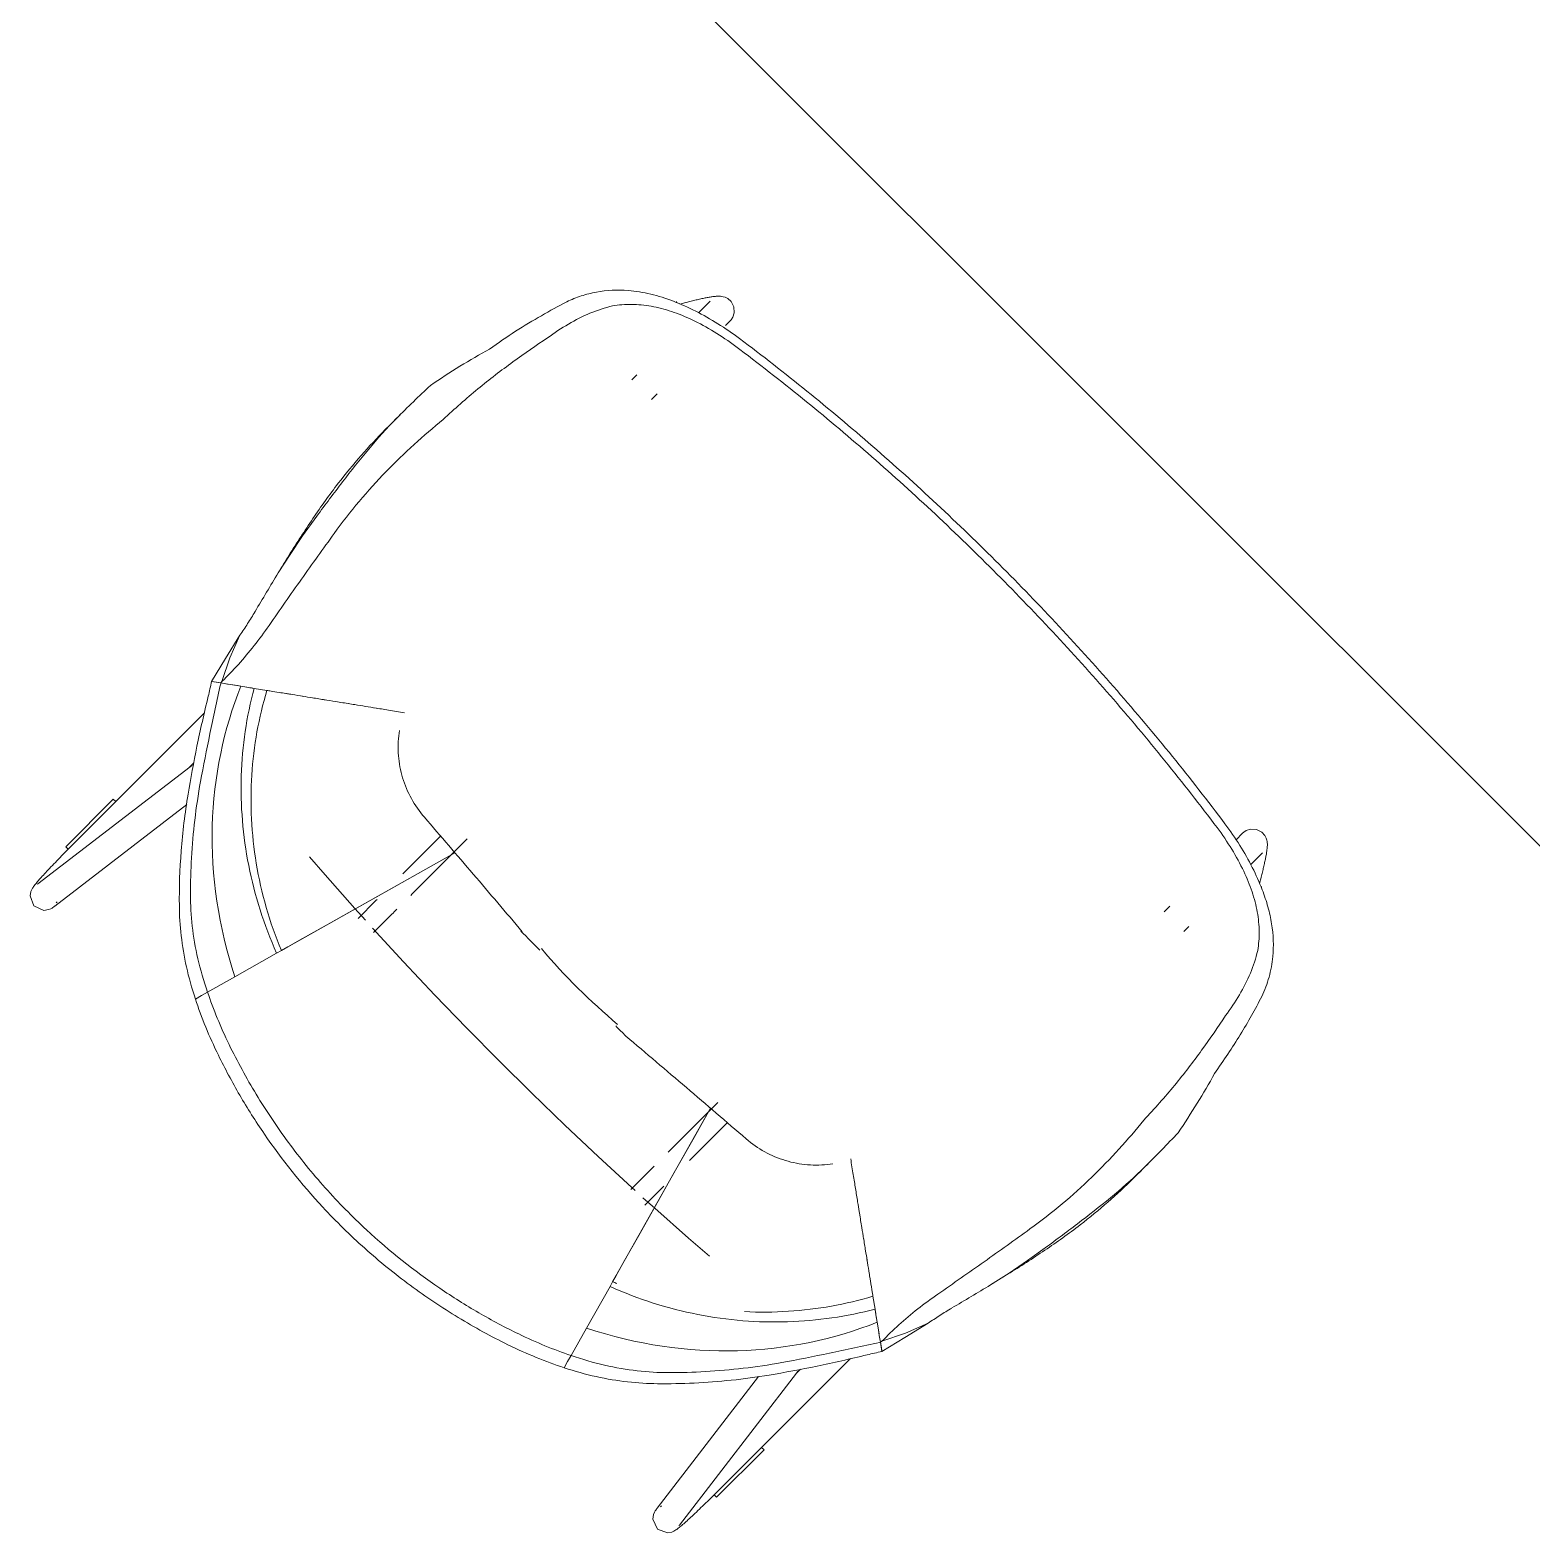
# Model space of a CAD drawing. Header units: millimetres. Extents: x 155927 to 317870, y -36033 to 97293.
# Drawn here: x 192149 to 193011, y 25068 to 25931 of the extents above; entities that cross this region are included whole.
import ezdxf

# ---------------------------------------------------------------- set-up
doc = ezdxf.new("R2010")
doc.units = ezdxf.units.MM
doc.header["$MEASUREMENT"] = 0
doc.layers.add('I-FURN', color=8, linetype='CONTINUOUS', lineweight=9)

msp = doc.modelspace()

# ---------------------------------------------------------------- linework, layer by layer
at = {"layer": 'I-FURN'}
for p, q in [((192529.86, 25948.11), (193024.83, 25453.14)), ((192538.38, 25777.43), (192537.81, 25777.32)), ((192538.94, 25777.52), (192538.38, 25777.43)), ((192539.48, 25777.61), (192538.94, 25777.52)), ((192540, 25777.7), (192539.48, 25777.61)), ((192540.52, 25777.77), (192540, 25777.7)), ((192541.02, 25777.84), (192540.52, 25777.77)), ((192541.5, 25777.91), (192541.02, 25777.84)), ((192541.98, 25777.96), (192541.5, 25777.91)), ((192542.44, 25778.01), (192541.98, 25777.96)), ((192542.9, 25778.05), (192542.44, 25778.01)), ((192543.37, 25778.08), (192542.9, 25778.05)), ((192543.83, 25778.1), (192543.37, 25778.08)), ((192544.32, 25778.11), (192543.83, 25778.1)), ((192544.84, 25778.1), (192544.32, 25778.11)), ((192545.42, 25778.07), (192544.84, 25778.1)), ((192546.1, 25777.99), (192545.42, 25778.07)), ((192546.94, 25777.83), (192546.1, 25777.99)), ((192548.05, 25777.48), (192546.94, 25777.83)), ((192549.58, 25776.71), (192548.05, 25777.48)), ((192520.16, 25775.04), (192520.29, 25774.54)), ((192525.49, 25774.46), (192522.08, 25773.55)), ((192525.68, 25774.52), (192525.49, 25774.46)), ((192526.4, 25774.71), (192525.68, 25774.52)), ((192527.13, 25774.9), (192526.4, 25774.71)), ((192527.85, 25775.08), (192527.13, 25774.9)), ((192528.57, 25775.26), (192527.85, 25775.08)), ((192529.28, 25775.44), (192528.57, 25775.26)), ((192529.99, 25775.62), (192529.28, 25775.44)), ((192530.69, 25775.79), (192529.99, 25775.62)), ((192531.39, 25775.95), (192530.69, 25775.79)), ((192532.08, 25776.11), (192531.39, 25775.95)), ((192532.76, 25776.27), (192532.08, 25776.11)), ((192533.43, 25776.42), (192532.76, 25776.27)), ((192539.56, 25775.24), (192532.86, 25768.55)), ((192534.09, 25776.57), (192533.43, 25776.42)), ((192534.75, 25776.71), (192534.09, 25776.57)), ((192535.38, 25776.84), (192534.75, 25776.71)), ((192536.01, 25776.97), (192535.38, 25776.84)), ((192536.62, 25777.09), (192536.01, 25776.97)), ((192537.22, 25777.21), (192536.62, 25777.09)), ((192537.81, 25777.32), (192537.22, 25777.21)), ((192551.5, 25775.01), (192549.58, 25776.71)), ((192553.08, 25771.94), (192551.5, 25775.01)), ((192553.08, 25771.94), (192553.25, 25768.48)), ((192548.2, 25761.25), (192550.87, 25763.93)), ((192551.5, 25764.62), (192550.87, 25763.93)), ((192552.43, 25766.05), (192551.5, 25764.62)), ((192553.25, 25768.48), (192552.43, 25766.05)), ((192497.37, 25733.05), (192494.48, 25730.16)), ((192505.79, 25718.85), (192509.03, 25722.08)), ((192361.6, 25710.02), (192355.65, 25704.07)), ((192305.69, 25640.6), (192313.86, 25651.92)), ((192298.52, 25629.93), (192305.69, 25640.6)), ((192291.68, 25619.33), (192298.52, 25629.93)), ((192269.68, 25583.53), (192261.55, 25570.23)), ((192263.95, 25570.58), (192269.68, 25583.53)), ((192259.42, 25557.06), (192263.95, 25570.58)), ((192261.55, 25570.23), (192253.42, 25556.92)), ((192253.47, 25557.02), (192258.84, 25556.15)), ((192258.82, 25556.15), (192253.48, 25557.02)), ((192258.78, 25556.16), (192253.48, 25557.02)), ((192258.72, 25555.67), (192258.82, 25556.15)), ((192258.84, 25556.15), (192259.42, 25557.06)), ((192260.69, 25555.85), (192270.28, 25554.3)), ((192270.28, 25554.3), (192274.6, 25553.6)), ((192274.6, 25553.6), (192277.84, 25553.07)), ((192277.84, 25553.07), (192285.23, 25551.88)), ((192249.46, 25539.04), (192175.5, 25465.08)), ((192361.25, 25528.84), (192361.04, 25527.36)), ((192240.66, 25507.61), (192243.33, 25510.28)), ((192241.13, 25508.04), (192153.88, 25440.83)), ((192241.13, 25508.04), (192242.31, 25508.83)), ((192163.64, 25428.15), (192239.25, 25486.39)), ((192197.07, 25489.47), (192169.81, 25462.2)), ((192197.12, 25489.42), (192198.48, 25488.05)), ((192384.81, 25468.34), (192363.12, 25446.65)), ((192844.89, 25469.91), (192841.1, 25466.12)), ((192845.59, 25470.54), (192844.89, 25469.91)), ((192847.01, 25471.47), (192845.59, 25470.54)), ((192849.44, 25472.28), (192847.01, 25471.47)), ((192852.9, 25472.12), (192849.44, 25472.28)), ((192852.9, 25472.12), (192855.98, 25470.53)), ((192855.98, 25470.53), (192857.68, 25468.61)), ((192857.68, 25468.61), (192858.44, 25467.09)), ((192858.44, 25467.09), (192858.79, 25465.98)), ((192168.43, 25457.93), (192169.38, 25458.9)), ((192169.38, 25458.9), (192170.35, 25459.88)), ((192171.22, 25460.79), (192169.86, 25462.16)), ((192170.35, 25459.88), (192171.32, 25460.87)), ((192175.49, 25465.06), (192171.22, 25460.79)), ((192171.32, 25460.87), (192172.3, 25461.87)), ((192172.3, 25461.87), (192173.29, 25462.86)), ((192173.29, 25462.86), (192174.28, 25463.86)), ((192174.28, 25463.86), (192175.28, 25464.86)), ((192175.28, 25464.86), (192175.5, 25465.08)), ((192293.5, 25402.58), (192393.08, 25458.69)), ((192369.36, 25435.92), (192400.18, 25466.74)), ((192393.08, 25458.69), (192376.35, 25449.26)), ((192849.51, 25451.9), (192856.2, 25458.6)), ((192858.58, 25458.52), (192858.49, 25457.97)), ((192858.66, 25459.04), (192858.58, 25458.52)), ((192858.74, 25459.55), (192858.66, 25459.04)), ((192858.81, 25460.05), (192858.74, 25459.55)), ((192858.79, 25465.98), (192858.95, 25465.14)), ((192858.87, 25460.54), (192858.81, 25460.05)), ((192858.92, 25461.01), (192858.87, 25460.54)), ((192858.97, 25461.48), (192858.92, 25461.01)), ((192858.95, 25465.14), (192859.03, 25464.46)), ((192859.01, 25461.94), (192858.97, 25461.48)), ((192859.04, 25462.4), (192859.01, 25461.94)), ((192859.03, 25464.46), (192859.07, 25463.88)), ((192859.07, 25462.87), (192859.04, 25462.4)), ((192859.07, 25463.88), (192859.07, 25463.36)), ((192859.07, 25463.36), (192859.07, 25462.87)), ((192159.81, 25448.94), (192160.58, 25449.76)), ((192160.58, 25449.76), (192161.37, 25450.59)), ((192161.37, 25450.59), (192162.18, 25451.45)), ((192162.18, 25451.45), (192163.02, 25452.33)), ((192163.02, 25452.33), (192163.88, 25453.23)), ((192163.88, 25453.23), (192164.75, 25454.14)), ((192164.75, 25454.14), (192165.65, 25455.07)), ((192165.65, 25455.07), (192166.56, 25456.01)), ((192166.56, 25456.01), (192167.49, 25456.96)), ((192167.49, 25456.96), (192168.43, 25457.93)), ((192309.69, 25456.34), (192318.56, 25446.06)), ((192856.75, 25449.73), (192856.58, 25449.03)), ((192856.91, 25450.43), (192856.75, 25449.73)), ((192857.08, 25451.12), (192856.91, 25450.43)), ((192857.23, 25451.8), (192857.08, 25451.12)), ((192857.38, 25452.47), (192857.23, 25451.8)), ((192857.53, 25453.13), (192857.38, 25452.47)), ((192857.67, 25453.78), (192857.53, 25453.13)), ((192857.81, 25454.42), (192857.67, 25453.78)), ((192857.93, 25455.05), (192857.81, 25454.42)), ((192858.06, 25455.66), (192857.93, 25455.05)), ((192858.17, 25456.26), (192858.06, 25455.66)), ((192858.28, 25456.85), (192858.17, 25456.26)), ((192858.39, 25457.42), (192858.28, 25456.85)), ((192858.49, 25457.97), (192858.39, 25457.42)), ((192152.43, 25440.69), (192152.82, 25441.16)), ((192152.82, 25441.16), (192153.24, 25441.66)), ((192153.24, 25441.66), (192153.69, 25442.18)), ((192153.69, 25442.18), (192154.17, 25442.74)), ((192154.17, 25442.74), (192154.67, 25443.32)), ((192154.67, 25443.32), (192155.21, 25443.92)), ((192155.21, 25443.92), (192155.78, 25444.56)), ((192155.78, 25444.56), (192156.38, 25445.23)), ((192156.38, 25445.23), (192157.01, 25445.92)), ((192157.01, 25445.92), (192157.67, 25446.63)), ((192157.67, 25446.63), (192158.36, 25447.38)), ((192158.36, 25447.38), (192159.07, 25448.15)), ((192159.07, 25448.15), (192159.81, 25448.94)), ((192318.56, 25446.06), (192335.72, 25426.68)), ((192376.35, 25449.26), (192354.92, 25437.19)), ((192854.51, 25441.12), (192855.43, 25444.52)), ((192855.48, 25444.72), (192855.43, 25444.52)), ((192855.67, 25445.44), (192855.48, 25444.72)), ((192855.86, 25446.16), (192855.67, 25445.44)), ((192856.04, 25446.89), (192855.86, 25446.16)), ((192856.23, 25447.6), (192856.04, 25446.89)), ((192856.4, 25448.32), (192856.23, 25447.6)), ((192856.58, 25449.03), (192856.4, 25448.32)), ((192149.38, 25433.99), (192149.84, 25436.5)), ((192151.47, 25428.32), (192149.38, 25433.99)), ((192149.84, 25436.5), (192150.33, 25437.64)), ((192150.33, 25437.64), (192150.73, 25438.34)), ((192150.73, 25438.34), (192151.07, 25438.88)), ((192151.07, 25438.88), (192151.4, 25439.34)), ((192151.4, 25439.34), (192151.73, 25439.79)), ((192151.73, 25439.79), (192152.07, 25440.23)), ((192152.07, 25440.23), (192152.43, 25440.69)), ((192153.61, 25440.63), (192153.67, 25440.67)), ((192153.67, 25440.67), (192153.83, 25440.79)), ((192153.83, 25440.79), (192153.88, 25440.83)), ((192354.92, 25437.19), (192335.35, 25426.16)), ((192368.54, 25435.1), (192367.72, 25434.28)), ((192369.36, 25435.92), (192368.54, 25435.1)), ((192855.5, 25439.33), (192856, 25439.2)), ((192151.47, 25428.32), (192157.29, 25425.68)), ((192157.29, 25425.68), (192160.03, 25426.09)), ((192160.03, 25426.09), (192161.25, 25426.6)), ((192161.25, 25426.6), (192161.98, 25427)), ((192161.98, 25427), (192162.52, 25427.34)), ((192162.52, 25427.34), (192162.99, 25427.67)), ((192162.99, 25427.67), (192163.44, 25428)), ((192163.44, 25428), (192163.64, 25428.15)), ((192164.37, 25429.98), (192164.48, 25430.13)), ((192164.48, 25430.13), (192164.66, 25430.36)), ((192164.66, 25430.36), (192164.89, 25430.65)), ((192335.35, 25426.16), (192318.66, 25416.76)), ((192335.72, 25426.68), (192341.76, 25419.96)), ((192347.79, 25431.32), (192337.51, 25421.04)), ((192347.79, 25431.32), (192348.47, 25432)), ((192357.58, 25424.13), (192356.88, 25423.44)), ((192358.29, 25424.85), (192357.58, 25424.13)), ((192359.02, 25425.58), (192358.29, 25424.85)), ((192359.76, 25426.32), (192359.02, 25425.58)), ((192803.05, 25428.07), (192799.81, 25424.83)), ((192318.66, 25416.76), (192305.71, 25409.46)), ((192345.86, 25415.44), (192363.56, 25396.2)), ((192346.42, 25412.98), (192356.28, 25422.84)), ((192356.88, 25423.44), (192356.28, 25422.84)), ((192811.12, 25413.52), (192814.01, 25416.4)), ((192305.71, 25409.46), (192297.18, 25404.65)), ((192431.72, 25413.41), (192430.94, 25413.7)), ((192290.79, 25401.06), (192266.91, 25387.6)), ((192266.91, 25387.6), (192290.79, 25401.06)), ((192293.5, 25402.58), (192290.79, 25401.06)), ((192290.79, 25401.06), (192293.5, 25402.58)), ((192297.18, 25404.65), (192293.5, 25402.58)), ((192363.56, 25396.2), (192381.57, 25377.08)), ((192266.91, 25387.6), (192251.19, 25378.75)), ((192251.19, 25378.75), (192266.91, 25387.6)), ((192244.18, 25374.79), (192247.68, 25376.77)), ((192244.18, 25374.79), (192247.68, 25376.77)), ((192247.68, 25376.77), (192251.19, 25378.75)), ((192247.68, 25376.77), (192251.19, 25378.75)), ((192381.57, 25377.08), (192399.86, 25358.11)), ((192399.86, 25358.11), (192418.4, 25339.33)), ((192418.4, 25339.33), (192437.16, 25320.77)), ((192437.16, 25320.77), (192456.11, 25302.45)), ((192539.65, 25312.11), (192483.54, 25212.54)), ((192543.92, 25315.44), (192516.88, 25288.4)), ((192530.23, 25295.39), (192539.65, 25312.11)), ((192527.62, 25282.16), (192549.3, 25303.84)), ((192456.11, 25302.45), (192475.21, 25284.42)), ((192518.15, 25273.96), (192530.23, 25295.39)), ((192515.34, 25286.85), (192516.16, 25287.67)), ((192516.16, 25287.67), (192516.88, 25288.4)), ((192475.21, 25284.42), (192494.45, 25266.68)), ((192505.18, 25276.69), (192505.89, 25277.41)), ((192505.89, 25277.41), (192506.62, 25278.14)), ((192506.62, 25278.14), (192507.37, 25278.89)), ((192608.32, 25280.08), (192609.8, 25280.29)), ((192785.04, 25274.69), (192790.98, 25280.63)), ((192503.8, 25275.31), (192493.94, 25265.46)), ((192503.8, 25275.31), (192504.48, 25276)), ((192504.48, 25276), (192505.18, 25276.69)), ((192507.13, 25254.39), (192518.15, 25273.96)), ((192494.45, 25266.68), (192496.4, 25264.9)), ((192507.65, 25254.76), (192500.93, 25260.8)), ((192502, 25256.54), (192512.28, 25266.83)), ((192512.89, 25267.43), (192512.28, 25266.83)), ((192497.72, 25237.69), (192507.13, 25254.39)), ((192527.02, 25237.6), (192507.65, 25254.76)), ((192490.42, 25224.75), (192497.72, 25237.69)), ((192539.09, 25227.18), (192527.02, 25237.6)), ((192732.88, 25232.9), (192721.56, 25224.73)), ((192485.62, 25216.21), (192490.42, 25224.75)), ((192710.9, 25217.56), (192700.29, 25210.72)), ((192721.56, 25224.73), (192710.9, 25217.56)), ((192468.56, 25185.95), (192482.02, 25209.83)), ((192482.02, 25209.83), (192468.56, 25185.95)), ((192482.02, 25209.83), (192483.54, 25212.54)), ((192483.54, 25212.54), (192482.02, 25209.83)), ((192483.54, 25212.54), (192485.62, 25216.21)), ((192632.84, 25204.26), (192634.04, 25196.88)), ((192634.04, 25196.88), (192634.56, 25193.63)), ((192634.56, 25193.63), (192635.26, 25189.32)), ((192459.71, 25170.23), (192468.56, 25185.95)), ((192468.56, 25185.95), (192459.71, 25170.23)), ((192635.26, 25189.32), (192636.35, 25182.61)), ((192651.54, 25182.99), (192638.03, 25178.46)), ((192651.19, 25180.58), (192664.49, 25188.72)), ((192664.49, 25188.72), (192651.54, 25182.99)), ((192637.12, 25177.86), (192636.63, 25177.76)), ((192637.11, 25177.88), (192638.03, 25178.46)), ((192637.11, 25177.88), (192637.98, 25172.5)), ((192637.98, 25172.52), (192637.12, 25177.86)), ((192637.89, 25173.1), (192637.12, 25177.82)), ((192637.89, 25172.46), (192651.19, 25180.58)), ((192457.73, 25166.72), (192455.76, 25163.21)), ((192457.73, 25166.72), (192455.76, 25163.21)), ((192459.71, 25170.23), (192457.73, 25166.72)), ((192459.71, 25170.23), (192457.73, 25166.72)), ((192546.05, 25094.54), (192620, 25168.5)), ((192567.28, 25158.19), (192509.12, 25082.68)), ((192521.79, 25072.92), (192589, 25160.17)), ((192591.24, 25162.36), (192588.54, 25159.67)), ((192589, 25160.17), (192589.79, 25161.34)), ((192543.17, 25088.85), (192570.43, 25116.11)), ((192569.01, 25117.52), (192570.38, 25116.16)), ((192561.21, 25109.72), (192562, 25110.51)), ((192537.92, 25086.52), (192538.89, 25087.47)), ((192538.89, 25087.47), (192539.86, 25088.42)), ((192539.86, 25088.42), (192540.85, 25089.38)), ((192540.85, 25089.38), (192541.83, 25090.36)), ((192541.75, 25090.26), (192546.02, 25094.53)), ((192543.12, 25088.89), (192541.75, 25090.26)), ((192541.83, 25090.36), (192542.83, 25091.34)), ((192542.83, 25091.34), (192543.83, 25092.33)), ((192543.83, 25092.33), (192544.83, 25093.32)), ((192544.83, 25093.32), (192545.82, 25094.32)), ((192545.82, 25094.32), (192546.05, 25094.54)), ((192506.64, 25076.33), (192507.06, 25079.07)), ((192507.06, 25079.07), (192507.56, 25080.29)), ((192507.56, 25080.29), (192507.96, 25081.02)), ((192507.96, 25081.02), (192508.31, 25081.56)), ((192508.31, 25081.56), (192508.63, 25082.03)), ((192508.63, 25082.03), (192508.96, 25082.48)), ((192508.96, 25082.48), (192509.12, 25082.68)), ((192510.94, 25083.41), (192511.09, 25083.52)), ((192511.09, 25083.52), (192511.32, 25083.7)), ((192511.32, 25083.7), (192511.61, 25083.93)), ((192529.11, 25078.11), (192529.9, 25078.85)), ((192529.9, 25078.85), (192530.72, 25079.62)), ((192530.72, 25079.62), (192531.56, 25080.41)), ((192531.56, 25080.41), (192532.42, 25081.22)), ((192532.42, 25081.22), (192533.29, 25082.06)), ((192533.29, 25082.06), (192534.19, 25082.92)), ((192534.19, 25082.92), (192535.1, 25083.79)), ((192535.1, 25083.79), (192536.03, 25084.69)), ((192536.03, 25084.69), (192536.97, 25085.6)), ((192536.97, 25085.6), (192537.92, 25086.52)), ((192509.28, 25070.51), (192506.64, 25076.33)), ((192509.28, 25070.51), (192514.95, 25068.41)), ((192519.84, 25070.11), (192520.3, 25070.43)), ((192520.3, 25070.43), (192520.75, 25070.76)), ((192520.75, 25070.76), (192521.19, 25071.11)), ((192521.19, 25071.11), (192521.65, 25071.47)), ((192521.59, 25072.65), (192521.64, 25072.71)), ((192521.64, 25072.71), (192521.75, 25072.86)), ((192521.65, 25071.47), (192522.12, 25071.86)), ((192521.75, 25072.86), (192521.79, 25072.92)), ((192522.12, 25071.86), (192522.62, 25072.28)), ((192522.62, 25072.28), (192523.15, 25072.73)), ((192523.15, 25072.73), (192523.7, 25073.2)), ((192523.7, 25073.2), (192524.28, 25073.71)), ((192524.28, 25073.71), (192524.89, 25074.25)), ((192524.89, 25074.25), (192525.52, 25074.82)), ((192525.52, 25074.82), (192526.19, 25075.42)), ((192526.19, 25075.42), (192526.88, 25076.05)), ((192526.88, 25076.05), (192527.6, 25076.71)), ((192527.6, 25076.71), (192528.34, 25077.4)), ((192528.34, 25077.4), (192529.11, 25078.11)), ((192514.95, 25068.41), (192517.46, 25068.88)), ((192517.46, 25068.88), (192518.6, 25069.37)), ((192518.6, 25069.37), (192519.3, 25069.76)), ((192519.3, 25069.76), (192519.84, 25070.11))]:
    msp.add_line(p, q, dxfattribs=at)
msp.add_arc((192728.8, 25647.84), 376.15, 220.47067, 229.87406, dxfattribs=at)
for centre, major_axis, ratio, start_param, end_param in [((196574.43, 23902.83), (-4235.43, -4235.43), 0.743145, 5.018195, 5.020176), ((196818, 22848.48), (-3756.55, 3756.55), 0.981627, 0.240335, 0.245277), ((191752.48, 25516.81), (-411.51, -411.51), 0.743145, 2.271868, 2.288409), ((190983.79, 29493.47), (-4235.43, -4235.43), 0.743145, 1.263009, 1.26499), ((189929.44, 29737.04), (-3756.55, 3756.55), 0.981627, 2.896316, 2.901258), ((192597.77, 24671.52), (-411.51, -411.51), 0.743145, 3.994777, 4.011317)]:
    msp.add_ellipse(centre, major_axis=major_axis, ratio=ratio, start_param=start_param, end_param=end_param, dxfattribs=at)
for points, knots in [([(192518.47, 25775.16), (192514.06, 25776.87), (192505.36, 25779.62), (192490.35, 25782.04), (192477.03, 25781.36), (192465.44, 25778.41), (192459.91, 25776.2), (192457.19, 25774.9)], [0, 0, 0, 0, 0.2, 0.4, 0.7, 0.85, 1, 1, 1, 1]), ([(192556.36, 25753.77), (192569.37, 25743.99), (192595.09, 25723.91), (192645.48, 25681.58), (192706.02, 25625.06), (192762.54, 25564.52), (192804.87, 25514.14), (192824.95, 25488.41), (192834.73, 25475.4)], [-1, -1, -1, -1, -0.875, -0.75, -0.5, -0.25, -0.125, 0, 0, 0, 0]), ([(192830.24, 25473.18), (192820.54, 25486.08), (192800.63, 25511.61), (192758.66, 25561.59), (192702.6, 25621.64), (192642.54, 25677.7), (192592.56, 25719.67), (192567.04, 25739.58), (192554.14, 25749.27)], [-1, -1, -1, -1, -0.875, -0.75, -0.5, -0.25, -0.125, 0, 0, 0, 0]), ([(192285.23, 25551.88), (192285.75, 25551.79), (192287.42, 25551.52), (192291.43, 25550.87), (192294.77, 25550.33), (192296.23, 25550.1)], [-1, -1, -1, -1, -0.8928571, -0.7857143, -0.7142857, -0.7142857, -0.7142857, -0.7142857]), ([(192299.69, 25549.53), (192299.2, 25549.61), (192297.92, 25549.82), (192296.73, 25550.01), (192296.02, 25550.13)], [0.65678994, 0.65678994, 0.65678994, 0.65678994, 0.67857143, 0.71428571, 0.71428571, 0.71428571, 0.71428571]), ([(192856.12, 25437.51), (192857.4, 25434.2), (192859.59, 25427.65), (192862.44, 25414.7), (192862.95, 25401.1), (192860.37, 25387.28), (192857.59, 25379.85), (192855.86, 25376.23)], [-1, -1, -1, -1, -0.85, -0.7, -0.4, -0.2, 0, 0, 0, 0]), ([(192263.55, 25348.67), (192268.24, 25339.02), (192278.61, 25319.96), (192297.07, 25292.27), (192318.31, 25266.1), (192346.79, 25237.07), (192376.75, 25213.24), (192406.63, 25194.49), (192421.91, 25186.34), (192429.64, 25182.59)], [-1, -1, -1, -1, -0.861111, -0.722222, -0.583333, -0.444444, -0.222222, -0.111111, 0, 0, 0, 0]), ([(192423.48, 25176.43), (192413.84, 25181.15), (192394.81, 25191.58), (192367.17, 25210.08), (192341.03, 25231.34), (192312.01, 25259.81), (192288.16, 25289.74), (192269.35, 25319.56), (192261.16, 25334.81), (192257.39, 25342.52)], [-1, -1, -1, -1, -0.861111, -0.722222, -0.583333, -0.444444, -0.222222, -0.111111, 0, 0, 0, 0]), ([(192621.54, 25274.01), (192621.77, 25272.62), (192622.2, 25269.92), (192622.64, 25267.26), (192622.84, 25265.98)], [-0.93070121, -0.93070121, -0.93070121, -0.93070121, -0.89285714, -0.85714286, -0.85714286, -0.85714286, -0.85714286]), ([(192622.66, 25267.09), (192623.09, 25264.48), (192623.55, 25261.61), (192624.01, 25258.79), (192624.05, 25258.51)], [-0.85714286, -0.85714286, -0.85714286, -0.85714286, -0.78571429, -0.77790979, -0.77790979, -0.77790979, -0.77790979]), ([(192624.05, 25258.51), (192624.06, 25258.46), (192624.37, 25256.52), (192624.79, 25253.99), (192625.18, 25251.56), (192625.28, 25250.96)], [-0.78716796, -0.78716796, -0.78716796, -0.78716796, -0.78571429, -0.73214286, -0.71428571, -0.71428571, -0.71428571, -0.71428571]), ([(192559.09, 25195.42), (192567.55, 25195), (192592.83, 25195.16), (192617.29, 25199.6), (192632.84, 25204.26)], [0.4999878, 0.4999878, 0.4999878, 0.4999878, 0.6666667, 1, 1, 1, 1])]:
    msp.add_open_spline(points, degree=3, knots=knots, dxfattribs=at)
for points in [[(192457.19, 25774.9), (192452.42, 25772.4), (192442.77, 25767.05), (192427.84, 25758.19), (192417.93, 25751.39), (192412.97, 25747.8)], [(192446.22, 25754.16), (192450.13, 25757.08), (192458.1, 25762.34), (192470.42, 25768.7), (192479.1, 25771.5), (192483.54, 25772.57)], [(192483.54, 25772.57), (192487.08, 25773.18), (192494.29, 25773.74), (192505.65, 25772.63), (192517.32, 25769.6), (192525.14, 25766.42), (192529.09, 25764.54)], [(192556.36, 25753.77), (192552.26, 25756.85), (192543.98, 25762.54), (192531.2, 25769.73), (192522.72, 25773.52), (192518.47, 25775.16)], [(192529.09, 25764.54), (192533.35, 25762.51), (192541.79, 25757.94), (192550.05, 25752.33), (192554.14, 25749.27)], [(192386.29, 25707.27), (192392.88, 25713.48), (192406.14, 25725.26), (192426.43, 25740.68), (192439.65, 25749.88), (192446.22, 25754.16)], [(192412.97, 25747.8), (192407.3, 25744.7), (192395.97, 25738.11), (192384.66, 25730.75), (192379.03, 25726.88)], [(192359.45, 25707.86), (192362.71, 25711.15), (192369.23, 25717.62), (192375.76, 25723.84), (192379.03, 25726.88)], [(192313.86, 25651.92), (192318.77, 25658.53), (192328.54, 25671.66), (192343.5, 25690.63), (192353.97, 25702.35), (192359.45, 25707.86)], [(192323.82, 25641.96), (192328.41, 25648.32), (192337.96, 25660.6), (192353.36, 25677.64), (192369.59, 25693.19), (192380.67, 25702.73), (192386.29, 25707.27)], [(192353.13, 25701.55), (192348.36, 25696.75), (192339.12, 25686.79), (192330.39, 25676.2), (192326.13, 25670.78)], [(192359.43, 25707.84), (192357.33, 25705.75), (192355.23, 25703.65), (192353.13, 25701.55)], [(192326.13, 25670.78), (192321.13, 25664.22), (192311.5, 25650.64), (192302.33, 25636.42), (192297.8, 25629.21)], [(192286.46, 25589.17), (192292.59, 25598.04), (192304.96, 25615.69), (192317.5, 25633.22), (192323.82, 25641.96)], [(192278.46, 25597.17), (192277.06, 25594.82), (192274.2, 25590.19), (192271.21, 25585.72), (192269.68, 25583.53)], [(192259.42, 25557.06), (192262.62, 25560.13), (192268.92, 25566.62), (192277.96, 25577.44), (192283.69, 25585.18), (192286.46, 25589.17)], [(192247.12, 25499.53), (192248.83, 25508.51), (192252.43, 25526.9), (192256.52, 25545.98), (192258.72, 25555.67)], [(192270.28, 25554.3), (192260.47, 25529.71), (192248.91, 25475.24), (192257.33, 25416.31), (192266.91, 25387.6)], [(192253.48, 25557.02), (192255.59, 25556.68), (192257.36, 25556.39), (192258.79, 25556.16)], [(192265.75, 25555.03), (192263.85, 25555.34), (192261.54, 25555.71), (192258.84, 25556.15)], [(192270.28, 25554.3), (192269.17, 25554.48), (192267.66, 25554.72), (192265.76, 25555.03)], [(192274.6, 25553.6), (192273.33, 25553.8), (192271.9, 25554.04), (192270.28, 25554.3)], [(192277.84, 25553.07), (192276.94, 25553.22), (192275.86, 25553.4), (192274.6, 25553.6)], [(192251.61, 25548.56), (192249.2, 25538.84), (192244.9, 25519.7), (192241.5, 25501.32), (192239.97, 25492.37)], [(192277.84, 25553.07), (192273.56, 25536.9), (192268.6, 25503.2), (192272.78, 25451.2), (192283.5, 25417.33), (192290.79, 25401.06)], [(192285.23, 25551.88), (192280.56, 25536.33), (192274.65, 25503.7), (192277.17, 25452.61), (192286.75, 25418.89), (192293.5, 25402.58)], [(192299.7, 25549.53), (192301.74, 25549.2), (192303.96, 25548.84), (192306.32, 25548.46)], [(192311.34, 25547.65), (192309.46, 25547.95), (192307.65, 25548.25), (192305.92, 25548.53)], [(192311.35, 25547.65), (192313.69, 25547.27), (192316.15, 25546.87), (192318.7, 25546.45)], [(192324.66, 25545.49), (192322.41, 25545.85), (192320.21, 25546.21), (192318.08, 25546.56)], [(192324.66, 25545.49), (192327.3, 25545.06), (192330.03, 25544.62), (192332.79, 25544.17)], [(192335.58, 25543.72), (192334.35, 25543.92), (192333.13, 25544.12), (192331.93, 25544.31)], [(192335.59, 25543.72), (192339.65, 25543.06), (192343.77, 25542.39), (192348.05, 25541.7)], [(192354.97, 25540.58), (192352.27, 25541.02), (192349.59, 25541.45), (192346.95, 25541.88)], [(192354.98, 25540.58), (192357.97, 25540.1), (192360.99, 25539.61), (192364.06, 25539.11)], [(192361.04, 25527.36), (192360.45, 25523.07), (192360.2, 25514.37), (192362.64, 25501.58), (192367.71, 25489.58), (192372.69, 25482.42), (192375.53, 25479.14)], [(192241.36, 25434.68), (192241.35, 25441.69), (192241.75, 25455.84), (192243.63, 25477.46), (192245.81, 25492.13), (192247.12, 25499.53)], [(192239.97, 25492.37), (192238.19, 25481.37), (192235.58, 25459.69), (192234.89, 25438.67), (192235.01, 25428.33)], [(192375.53, 25479.14), (192384.88, 25468.3), (192403.6, 25446.5), (192422.34, 25424.48), (192431.72, 25413.41)], [(192845.51, 25448.13), (192843.48, 25452.39), (192838.9, 25460.82), (192833.3, 25469.09), (192830.24, 25473.18)], [(192834.73, 25475.4), (192837.81, 25471.3), (192843.5, 25463.02), (192850.7, 25450.24), (192854.48, 25441.76), (192856.12, 25437.51)], [(192853.53, 25402.58), (192854.15, 25406.12), (192854.7, 25413.33), (192853.6, 25424.69), (192850.57, 25436.36), (192847.38, 25444.18), (192845.51, 25448.13)], [(192251.19, 25378.75), (192248.96, 25385.22), (192245.22, 25398.01), (192242.06, 25416.79), (192241.35, 25428.79), (192241.36, 25434.68)], [(192235.01, 25428.33), (192235.04, 25422.7), (192235.76, 25411.23), (192238.7, 25393.25), (192242.13, 25380.99), (192244.18, 25374.79)], [(192430.94, 25413.7), (192434.58, 25410.06), (192438.22, 25406.42), (192441.86, 25402.78)], [(192835.12, 25365.25), (192838.04, 25369.17), (192843.31, 25377.15), (192849.69, 25389.51), (192852.47, 25398.16), (192853.53, 25402.58)], [(192257.39, 25342.52), (192254.75, 25347.93), (192249.88, 25358.75), (192245.92, 25369.47), (192244.18, 25374.79)], [(192251.19, 25378.75), (192252.85, 25373.78), (192256.59, 25363.79), (192261.11, 25353.72), (192263.55, 25348.67)], [(192855.86, 25376.23), (192852.16, 25369), (192843.93, 25354.37), (192834.07, 25339.49), (192828.76, 25332)], [(192788.23, 25305.33), (192794.44, 25311.92), (192806.22, 25325.18), (192821.65, 25345.47), (192830.85, 25358.69), (192835.12, 25365.25)], [(192485.3, 25359.34), (192487.25, 25357.39), (192489.19, 25355.44), (192491.14, 25353.5)], [(192491.14, 25353.5), (192502.76, 25343.66), (192525.87, 25324), (192548.73, 25304.38), (192560.1, 25294.57)], [(192828.76, 25332), (192825.66, 25326.32), (192819.06, 25314.98), (192811.7, 25303.69), (192807.85, 25298.06)], [(192722.92, 25242.86), (192729.28, 25247.45), (192741.56, 25257), (192758.6, 25272.4), (192774.15, 25288.63), (192783.7, 25299.71), (192788.23, 25305.33)], [(192560.1, 25294.57), (192563.38, 25291.74), (192570.53, 25286.76), (192582.53, 25281.69), (192595.32, 25279.24), (192604.02, 25279.48), (192608.32, 25280.08)], [(192807.85, 25298.06), (192804.8, 25294.79), (192798.58, 25288.27), (192792.11, 25281.75), (192788.82, 25278.49)], [(192620.07, 25283.09), (192620.57, 25280.03), (192621.06, 25277.01), (192621.54, 25274.02)], [(192788.82, 25278.49), (192783.31, 25273.01), (192771.59, 25262.54), (192752.62, 25247.58), (192739.5, 25237.81), (192732.88, 25232.9)], [(192782.51, 25272.17), (192784.61, 25274.26), (192786.71, 25276.36), (192788.8, 25278.47)], [(192751.74, 25245.17), (192757.17, 25249.43), (192767.75, 25258.16), (192777.71, 25267.4), (192782.51, 25272.17)], [(192625.13, 25251.83), (192625.58, 25249.05), (192626.02, 25246.34), (192626.45, 25243.71)], [(192626.45, 25243.71), (192626.82, 25241.45), (192627.17, 25239.25), (192627.52, 25237.12)], [(192670.14, 25205.49), (192679, 25211.63), (192696.66, 25224), (192714.19, 25236.54), (192722.92, 25242.86)], [(192710.17, 25216.84), (192717.38, 25221.37), (192731.6, 25230.53), (192745.18, 25240.17), (192751.74, 25245.17)], [(192627.42, 25237.74), (192627.83, 25235.19), (192628.23, 25232.71), (192628.61, 25230.36)], [(192628.61, 25230.38), (192628.91, 25228.5), (192629.21, 25226.69), (192629.49, 25224.96)], [(192629.42, 25225.36), (192629.81, 25222.96), (192630.16, 25220.79), (192630.5, 25218.74)], [(192630.51, 25218.66), (192630.71, 25217.39), (192630.91, 25216.18), (192631.09, 25215.06)], [(192482.02, 25209.83), (192498.29, 25202.54), (192532.16, 25191.82), (192584.16, 25187.64), (192617.86, 25192.6), (192634.04, 25196.88)], [(192483.54, 25212.54), (192484.35, 25212.2), (192485.16, 25211.87), (192485.97, 25211.55)], [(192631.06, 25215.27), (192631.53, 25212.35), (192632.32, 25207.48), (192632.73, 25204.97), (192632.84, 25204.26)], [(192638.03, 25178.46), (192641.09, 25181.66), (192647.58, 25187.95), (192658.4, 25197), (192666.14, 25202.72), (192670.14, 25205.49)], [(192634.04, 25196.88), (192634.18, 25195.97), (192634.36, 25194.89), (192634.56, 25193.63)], [(192634.56, 25193.63), (192634.77, 25192.37), (192635, 25190.93), (192635.26, 25189.32)], [(192678.14, 25197.49), (192675.78, 25196.1), (192671.15, 25193.24), (192666.68, 25190.24), (192664.49, 25188.72)], [(192429.64, 25182.59), (192434.68, 25180.15), (192444.75, 25175.63), (192454.74, 25171.89), (192459.71, 25170.23)], [(192468.56, 25185.95), (192497.27, 25176.37), (192556.2, 25167.95), (192610.67, 25179.51), (192635.26, 25189.32)], [(192635.26, 25189.32), (192635.44, 25188.2), (192635.68, 25186.7), (192635.99, 25184.8)], [(192635.99, 25184.79), (192636.3, 25182.88), (192636.68, 25180.58), (192637.11, 25177.88)], [(192455.76, 25163.21), (192450.43, 25164.96), (192439.71, 25168.92), (192428.89, 25173.79), (192423.48, 25176.43)], [(192636.63, 25177.76), (192626.93, 25175.56), (192607.84, 25171.46), (192589.46, 25167.87), (192580.49, 25166.16)], [(192637.89, 25173.11), (192637.59, 25174.96), (192637.31, 25176.68), (192637.12, 25177.82)], [(192515.64, 25160.4), (192509.75, 25160.38), (192497.75, 25161.1), (192478.97, 25164.26), (192466.18, 25167.99), (192459.71, 25170.23)], [(192580.49, 25166.16), (192573.08, 25164.85), (192558.4, 25162.67), (192536.81, 25160.79), (192522.66, 25160.38), (192515.64, 25160.4)], [(192573.33, 25159.01), (192582.24, 25160.52), (192600.56, 25163.92), (192619.75, 25168.23), (192629.52, 25170.65)], [(192455.76, 25163.21), (192461.95, 25161.17), (192474.21, 25157.74), (192492.19, 25154.8), (192503.67, 25154.08), (192509.29, 25154.05)], [(192509.29, 25154.05), (192516.23, 25153.98), (192530.23, 25154.25), (192551.53, 25155.85), (192566.02, 25157.81), (192573.33, 25159.01)]]:
    msp.add_open_spline(points, degree=3, dxfattribs=at)

doc.saveas('drawing.dxf')
